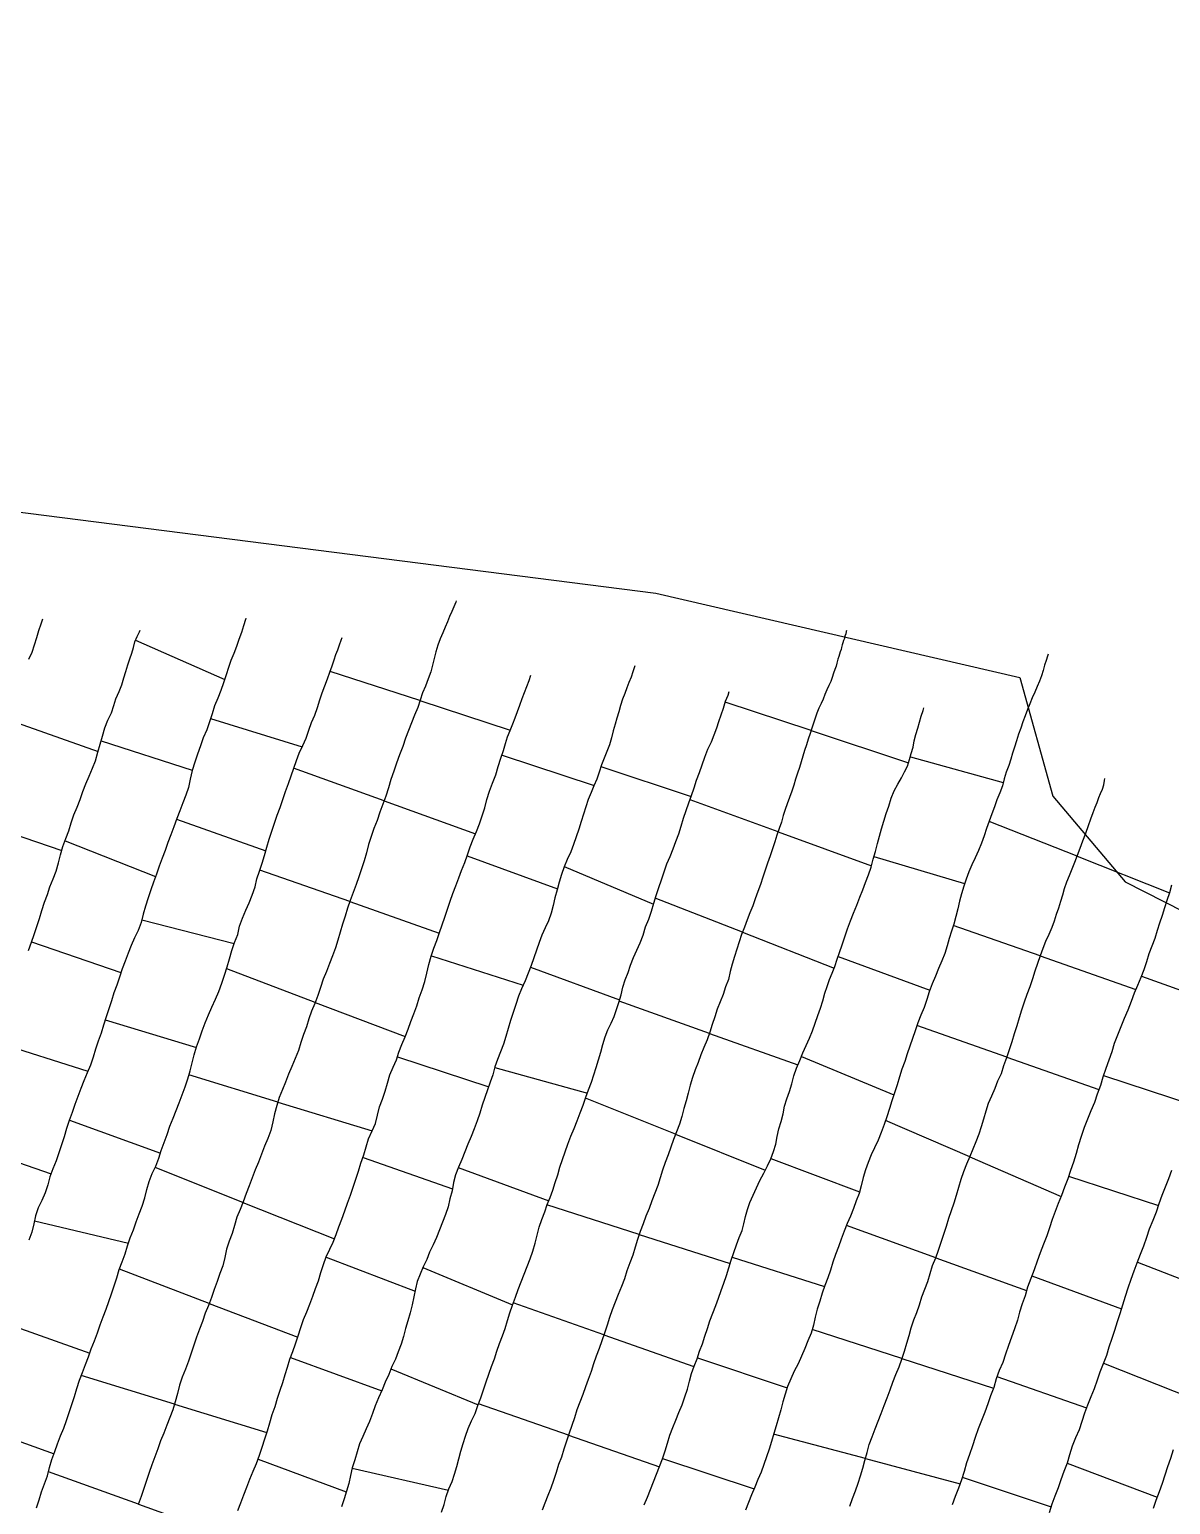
# Model space of a CAD drawing. Extents: x 703186 to 703989, y 1560402 to 1561368.
# Drawn here: x 703872.6 to 703926.1, y 1560831.7 to 1560900.9 of the extents above; entities that cross this region are included whole.
import ezdxf

# ---------------------------------------------------------------- set-up
doc = ezdxf.new("R2010")
doc.units = 0
for name, color, linetype in [('10124_2002_REAL', 30, 'Continuous'), ('AGROCAD PLL', 7, 'Continuous'), ('PANTE_2002', 7, 'Continuous')]:
    doc.layers.add(name, color=color, linetype=linetype)

msp = doc.modelspace()

# ---------------------------------------------------------------- linework, layer by layer
at = {"layer": '10124_2002_REAL'}
for points in [[(703892.6031, 1560874.1306), (703892.5773, 1560874.0636), (703892.4925, 1560873.8417), (703892.3923, 1560873.6203), (703892.2955, 1560873.389), (703892.1875, 1560873.1389), (703892.0835, 1560872.882), (703891.9692, 1560872.6163), (703891.8482, 1560872.3399), (703891.7384, 1560872.047), (703891.648, 1560871.732), (703891.568, 1560871.4194), (703891.4923, 1560871.1104), (703891.4062, 1560870.7865), (703891.2927, 1560870.459), (703891.1567, 1560870.1273), (703891.0238, 1560869.8122), (703890.9109, 1560869.4691), (703890.7972, 1560869.1203), (703890.6495, 1560868.7618), (703890.5077, 1560868.4032), (703890.3587, 1560868.0446), (703890.2275, 1560867.6723), (703890.0942, 1560867.2838), (703889.9451, 1560866.9006), (703889.8031, 1560866.5118), (703889.674, 1560866.1253), (703889.5401, 1560865.7358), (703889.4197, 1560865.342), (703889.2991, 1560864.9539), (703889.1629, 1560864.5759), (703889.0231, 1560864.2006), (703888.8939, 1560863.8131), (703888.7395, 1560863.4398), (703888.6114, 1560863.0709), (703888.4929, 1560862.6899), (703888.3991, 1560862.3039), (703888.2858, 1560861.9199), (703888.1549, 1560861.5405), (703888.0319, 1560861.1748), (703887.9028, 1560860.8034), (703887.7586, 1560860.4341), (703887.6233, 1560860.0659), (703887.4937, 1560859.6963), (703887.3871, 1560859.3251), (703887.2698, 1560858.9543), (703887.1614, 1560858.5806), (703887.0517, 1560858.2018), (703886.9366, 1560857.8345), (703886.8013, 1560857.4691), (703886.6528, 1560857.1003), (703886.5099, 1560856.7347), (703886.3648, 1560856.3619), (703886.2362, 1560855.973), (703886.1078, 1560855.603), (703885.965, 1560855.2267), (703885.8166, 1560854.8665), (703885.6849, 1560854.5119), (703885.5691, 1560854.1363), (703885.4294, 1560853.7683), (703885.3138, 1560853.3981), (703885.1929, 1560853.02), (703885.0419, 1560852.6384), (703884.8922, 1560852.27), (703884.7231, 1560851.9096), (703884.5898, 1560851.5361), (703884.4438, 1560851.1838), (703884.2976, 1560850.8216), (703884.1814, 1560850.4422), (703884.075, 1560850.055), (703883.9886, 1560849.6673), (703883.9017, 1560849.2688), (703883.7623, 1560848.8955), (703883.6073, 1560848.5317), (703883.4688, 1560848.1602), (703883.3284, 1560847.7846), (703883.1679, 1560847.415), (703883.0192, 1560847.0405), (703882.8823, 1560846.6633), (703882.7475, 1560846.301), (703882.6069, 1560845.9246), (703882.4583, 1560845.5518), (703882.3066, 1560845.1943), (703882.1937, 1560844.8145), (703882.0783, 1560844.4372), (703881.9474, 1560844.0643), (703881.8275, 1560843.6886), (703881.737, 1560843.3004), (703881.6408, 1560842.9215), (703881.5004, 1560842.5558), (703881.3768, 1560842.1827), (703881.2465, 1560841.8071), (703881.1109, 1560841.4317), (703880.9679, 1560841.0555), (703880.8176, 1560840.6897), (703880.6965, 1560840.3081), (703880.5559, 1560839.936), (703880.4162, 1560839.5717), (703880.2878, 1560839.1886), (703880.1621, 1560838.8158), (703880.0305, 1560838.4443), (703879.896, 1560838.0665), (703879.7414, 1560837.6941), (703879.6194, 1560837.3133), (703879.5134, 1560836.9257), (703879.4118, 1560836.5358), (703879.2944, 1560836.1529), (703879.1551, 1560835.7952), (703879.0237, 1560835.4304), (703878.8792, 1560835.0628), (703878.723, 1560834.6996), (703878.5904, 1560834.3309), (703878.4563, 1560833.9514), (703878.3185, 1560833.5783), (703878.1864, 1560833.2114), (703878.0662, 1560832.8341), (703877.9454, 1560832.4558), (703877.8166, 1560832.0852), (703877.6807, 1560831.7087)], [(703873.1896, 1560873.2687), (703873.1023, 1560873.0297), (703872.9969, 1560872.711), (703872.8941, 1560872.3835), (703872.7975, 1560872.0459), (703872.6799, 1560871.7024), (703872.533, 1560871.3665)], [(703882.7325, 1560873.311), (703882.7153, 1560873.2557), (703882.6128, 1560872.9493), (703882.5171, 1560872.6354), (703882.4012, 1560872.3122), (703882.2817, 1560871.9791), (703882.1685, 1560871.6475), (703882.0264, 1560871.3254), (703881.9073, 1560870.9936), (703881.7998, 1560870.6442), (703881.6858, 1560870.2731), (703881.5599, 1560869.9113), (703881.4151, 1560869.5532), (703881.264, 1560869.1924), (703881.1425, 1560868.8192), (703881.0259, 1560868.4432), (703880.8904, 1560868.0663), (703880.7302, 1560867.6901), (703880.6024, 1560867.312), (703880.464, 1560866.934), (703880.3282, 1560866.5535), (703880.2018, 1560866.1687), (703880.1219, 1560865.7603), (703880.0376, 1560865.367), (703879.9169, 1560864.9975), (703879.7699, 1560864.6401), (703879.6237, 1560864.2729), (703879.4824, 1560863.9018), (703879.3477, 1560863.5208), (703879.2028, 1560863.1461), (703879.0605, 1560862.7808), (703878.9386, 1560862.4076), (703878.7984, 1560862.0421), (703878.663, 1560861.6724), (703878.5263, 1560861.3012), (703878.3861, 1560860.9281), (703878.2648, 1560860.5546), (703878.1411, 1560860.1814), (703878.0121, 1560859.8004), (703877.9088, 1560859.4151), (703877.8105, 1560859.028), (703877.6807, 1560858.6559), (703877.5076, 1560858.306), (703877.3493, 1560857.9446), (703877.2027, 1560857.5818), (703877.0662, 1560857.2134), (703876.9201, 1560856.8454), (703876.7964, 1560856.4667), (703876.669, 1560856.0936), (703876.5383, 1560855.7222), (703876.4158, 1560855.3478), (703876.29, 1560854.9722), (703876.1667, 1560854.5926), (703876.0519, 1560854.215), (703875.9323, 1560853.8318), (703875.7982, 1560853.4517), (703875.677, 1560853.0758), (703875.5588, 1560852.7011), (703875.4305, 1560852.325), (703875.2749, 1560851.9655), (703875.1263, 1560851.6029), (703874.9842, 1560851.2333), (703874.8419, 1560850.8616), (703874.6982, 1560850.4836), (703874.5709, 1560850.1034), (703874.4361, 1560849.7298), (703874.3135, 1560849.3522), (703874.1938, 1560848.9746), (703874.0705, 1560848.5933), (703873.9547, 1560848.2122), (703873.8205, 1560847.8423), (703873.6716, 1560847.4728), (703873.5326, 1560847.096), (703873.4273, 1560846.7172), (703873.3036, 1560846.3466), (703873.1517, 1560845.9853), (703872.9852, 1560845.6296), (703872.8617, 1560845.2614), (703872.7696, 1560844.8784), (703872.6804, 1560844.4874), (703872.5412, 1560844.1132)], [(703872.5209, 1560857.7192), (703872.6631, 1560858.0974), (703872.7916, 1560858.471), (703872.9184, 1560858.8432), (703873.0388, 1560859.2189), (703873.1499, 1560859.5887), (703873.2763, 1560859.9761), (703873.4102, 1560860.343), (703873.5336, 1560860.7085), (703873.6754, 1560861.0745), (703873.8189, 1560861.4404), (703873.9324, 1560861.8202), (703874.0256, 1560862.2085), (703874.1372, 1560862.5907), (703874.2842, 1560862.9638), (703874.4191, 1560863.3262), (703874.5266, 1560863.7018), (703874.658, 1560864.0754), (703874.8082, 1560864.439), (703874.944, 1560864.7949), (703875.0792, 1560865.1707), (703875.2211, 1560865.5359), (703875.3673, 1560865.8974), (703875.5345, 1560866.2677), (703875.6756, 1560866.623), (703875.7821, 1560867.0188), (703875.8826, 1560867.3975), (703876.0045, 1560867.7752), (703876.1137, 1560868.1625), (703876.2463, 1560868.5249), (703876.4225, 1560868.8649), (703876.524, 1560869.2049), (703876.6319, 1560869.5324), (703876.789, 1560869.8643), (703876.8997, 1560870.1875), (703877.0065, 1560870.5055), (703877.1011, 1560870.8157), (703877.1817, 1560871.1156), (703877.276, 1560871.3965), (703877.3765, 1560871.6639), (703877.4603, 1560871.9291), (703877.5166, 1560872.1949), (703877.6266, 1560872.4439), (703877.7323, 1560872.6716), (703877.7685, 1560872.7404)], [(703872.9068, 1560831.5634), (703873.0218, 1560831.9378), (703873.1404, 1560832.3134), (703873.2838, 1560832.688), (703873.4116, 1560833.0554), (703873.516, 1560833.4414), (703873.628, 1560833.8209), (703873.764, 1560834.1933), (703873.8935, 1560834.5621), (703874.0259, 1560834.9331), (703874.1793, 1560835.2947), (703874.3153, 1560835.6599), (703874.4354, 1560836.0253), (703874.5627, 1560836.4068), (703874.6769, 1560836.7824), (703874.798, 1560837.163), (703874.9237, 1560837.5423), (703875.0565, 1560837.914), (703875.201, 1560838.2777), (703875.3392, 1560838.6462), (703875.4735, 1560839.018), (703875.6175, 1560839.3906), (703875.7612, 1560839.7704), (703875.8875, 1560840.1498), (703876.0298, 1560840.5157), (703876.1695, 1560840.8777), (703876.3009, 1560841.24), (703876.4257, 1560841.6056), (703876.5507, 1560841.9771), (703876.6701, 1560842.3576), (703876.7866, 1560842.7361), (703876.9202, 1560843.1049), (703877.0574, 1560843.4744), (703877.1725, 1560843.8559), (703877.3, 1560844.2299), (703877.4485, 1560844.6013), (703877.5826, 1560844.9716), (703877.7149, 1560845.3473), (703877.8631, 1560845.7185), (703877.9854, 1560846.104), (703878.0787, 1560846.493), (703878.1854, 1560846.8772), (703878.3249, 1560847.2433), (703878.502, 1560847.5985), (703878.6433, 1560847.9592), (703878.7601, 1560848.3286), (703878.8984, 1560848.7082), (703879.0367, 1560849.0822), (703879.1569, 1560849.4624), (703879.3087, 1560849.8383), (703879.4613, 1560850.2024), (703879.6018, 1560850.569), (703879.7412, 1560850.9417), (703879.8729, 1560851.3141), (703879.998, 1560851.687), (703880.1081, 1560852.0592), (703880.2073, 1560852.4376), (703880.3057, 1560852.8211), (703880.417, 1560853.1998), (703880.5597, 1560853.5685), (703880.6807, 1560853.9488), (703880.8144, 1560854.3248), (703880.9678, 1560854.6871), (703881.1297, 1560855.0502), (703881.2957, 1560855.4236), (703881.4573, 1560855.7966), (703881.5984, 1560856.1772), (703881.7286, 1560856.5606), (703881.8562, 1560856.9395), (703881.9622, 1560857.3182), (703882.0721, 1560857.706), (703882.2012, 1560858.0889), (703882.3454, 1560858.4592), (703882.435, 1560858.8615), (703882.5692, 1560859.2302), (703882.7211, 1560859.6), (703882.8859, 1560859.9581), (703883.0233, 1560860.3181), (703883.1586, 1560860.6976), (703883.2482, 1560861.0719), (703883.3747, 1560861.443), (703883.4987, 1560861.8101), (703883.5979, 1560862.1779), (703883.7138, 1560862.5581), (703883.8246, 1560862.9382), (703883.9441, 1560863.316), (703884.0756, 1560863.6942), (703884.1944, 1560864.0649), (703884.3374, 1560864.4291), (703884.4674, 1560864.8055), (703884.5913, 1560865.1825), (703884.7277, 1560865.5476), (703884.8489, 1560865.9153), (703884.9741, 1560866.2701), (703885.0996, 1560866.6294), (703885.2369, 1560866.9798), (703885.4011, 1560867.3317), (703885.5568, 1560867.6818), (703885.6892, 1560868.0476), (703885.8121, 1560868.4079), (703885.9706, 1560868.7631), (703886.0988, 1560869.1156), (703886.1961, 1560869.4719), (703886.3081, 1560869.8032), (703886.438, 1560870.1395), (703886.5582, 1560870.4682), (703886.6654, 1560870.7819), (703886.7783, 1560871.0777), (703886.8695, 1560871.3526), (703886.9445, 1560871.6005), (703887.0487, 1560871.8315), (703887.119, 1560872.0635), (703887.2054, 1560872.2724), (703887.2522, 1560872.4071)], [(703910.9309, 1560872.7362), (703910.9134, 1560872.685), (703910.8845, 1560872.5762), (703910.8522, 1560872.4694), (703910.8253, 1560872.3588), (703910.79, 1560872.2612), (703910.7546, 1560872.1585), (703910.7238, 1560872.0521), (703910.6962, 1560871.9412), (703910.6709, 1560871.8345), (703910.631, 1560871.7299), (703910.5983, 1560871.623), (703910.561, 1560871.5179), (703910.5215, 1560871.3838), (703910.474, 1560871.2016), (703910.4314, 1560871.0574), (703910.3751, 1560870.904), (703910.3169, 1560870.7311), (703910.2489, 1560870.5287), (703910.1871, 1560870.3391), (703910.092, 1560870.154), (703909.9966, 1560869.9469), (703909.9073, 1560869.7309), (703909.8236, 1560869.5081), (703909.7282, 1560869.301), (703909.6307, 1560869.0792), (703909.5366, 1560868.8472), (703909.4592, 1560868.6125), (703909.3713, 1560868.3826), (703909.2948, 1560868.147), (703909.2123, 1560867.8977), (703909.1273, 1560867.6304), (703909.0421, 1560867.3664), (703908.9579, 1560867.102), (703908.8707, 1560866.8404), (703908.7926, 1560866.5756), (703908.7108, 1560866.3042), (703908.6218, 1560866.0308), (703908.535, 1560865.7558), (703908.4452, 1560865.4749), (703908.3512, 1560865.1889), (703908.2451, 1560864.8965), (703908.1364, 1560864.6019), (703908.038, 1560864.3291), (703907.9551, 1560864.047), (703907.874, 1560863.7433), (703907.7701, 1560863.4338), (703907.6584, 1560863.128), (703907.5528, 1560862.8132), (703907.4472, 1560862.4861), (703907.3354, 1560862.1527), (703907.2176, 1560861.8194), (703907.1112, 1560861.4825), (703907.0012, 1560861.1485), (703906.8852, 1560860.8152), (703906.761, 1560860.476), (703906.6414, 1560860.1458), (703906.5239, 1560859.814), (703906.3927, 1560859.4748), (703906.2582, 1560859.1462), (703906.1331, 1560858.8041), (703905.9995, 1560858.463), (703905.8908, 1560858.122), (703905.7721, 1560857.7806), (703905.6588, 1560857.4301), (703905.5509, 1560857.0771), (703905.4669, 1560856.7233), (703905.388, 1560856.3575), (703905.2498, 1560856.0048), (703905.1329, 1560855.6492), (703904.9954, 1560855.3051), (703904.859, 1560854.9561), (703904.75, 1560854.5971), (703904.6232, 1560854.2374), (703904.5058, 1560853.8745), (703904.3773, 1560853.5143), (703904.2294, 1560853.1632), (703904.0904, 1560852.8185), (703903.9588, 1560852.4625), (703903.8248, 1560852.1081), (703903.6952, 1560851.7477), (703903.5863, 1560851.3867), (703903.4884, 1560851.0238), (703903.4, 1560850.658), (703903.2955, 1560850.2939), (703903.195, 1560849.929), (703903.0812, 1560849.5587), (703902.9483, 1560849.2017), (703902.8049, 1560848.8442), (703902.6706, 1560848.4821), (703902.5496, 1560848.1253), (703902.4172, 1560847.7674), (703902.2827, 1560847.409), (703902.1774, 1560847.0434), (703902.0662, 1560846.6823), (703901.9216, 1560846.3235), (703901.7801, 1560845.9676), (703901.6542, 1560845.6101), (703901.5083, 1560845.2481), (703901.3725, 1560844.8839), (703901.2336, 1560844.5243), (703901.1164, 1560844.1575), (703900.997, 1560843.7864), (703900.8896, 1560843.4101), (703900.7473, 1560843.0483), (703900.6109, 1560842.6759), (703900.4956, 1560842.3022), (703900.3591, 1560841.9385), (703900.2019, 1560841.5721), (703900.0632, 1560841.2097), (703899.9235, 1560840.8472), (703899.797, 1560840.4833), (703899.6858, 1560840.1222), (703899.5673, 1560839.7593), (703899.4399, 1560839.3978), (703899.3087, 1560839.0351), (703899.1739, 1560838.6741), (703899.0458, 1560838.3147), (703898.9345, 1560837.9518), (703898.8042, 1560837.5837), (703898.6669, 1560837.2319), (703898.5526, 1560836.87), (703898.4036, 1560836.5149), (703898.2728, 1560836.1555), (703898.1535, 1560835.7864), (703898.0335, 1560835.4236), (703897.9074, 1560835.0553), (703897.7786, 1560834.6855), (703897.6605, 1560834.3126), (703897.5451, 1560833.9385), (703897.4021, 1560833.5864), (703897.288, 1560833.215), (703897.1674, 1560832.8432), (703897.052, 1560832.4851), (703896.8993, 1560832.1282), (703896.7618, 1560831.7768), (703896.6397, 1560831.4394)], [(703920.3895, 1560871.623), (703920.3585, 1560871.5335), (703920.2889, 1560871.3219), (703920.2181, 1560871.0989), (703920.1554, 1560870.859), (703920.0843, 1560870.6078), (703919.9798, 1560870.3577), (703919.8779, 1560870.1028), (703919.7591, 1560869.8394), (703919.6456, 1560869.565), (703919.5334, 1560869.2954), (703919.4235, 1560869.0175), (703919.3068, 1560868.7295), (703919.2061, 1560868.4423), (703919.1055, 1560868.1552), (703919.0017, 1560867.8638), (703918.905, 1560867.5615), (703918.8148, 1560867.2638), (703918.7212, 1560866.9674), (703918.6337, 1560866.6879), (703918.5388, 1560866.3942), (703918.4215, 1560866.0838), (703918.3278, 1560865.7654), (703918.2393, 1560865.4363), (703918.1152, 1560865.1089), (703917.9859, 1560864.7839), (703917.872, 1560864.4596), (703917.7524, 1560864.1264), (703917.6262, 1560863.786), (703917.4962, 1560863.4471), (703917.3869, 1560863.0941), (703917.258, 1560862.7581), (703917.1167, 1560862.408), (703916.9601, 1560862.0631), (703916.8061, 1560861.7391), (703916.661, 1560861.4043), (703916.536, 1560861.0688), (703916.4236, 1560860.7277), (703916.3168, 1560860.3803), (703916.2303, 1560860.0263), (703916.1424, 1560859.6617), (703916.0481, 1560859.3052), (703915.9549, 1560858.9526), (703915.8518, 1560858.6138), (703915.7469, 1560858.2782), (703915.6454, 1560857.9331), (703915.5371, 1560857.5784), (703915.4028, 1560857.2225), (703915.2495, 1560856.8646), (703915.1051, 1560856.5077), (703914.9475, 1560856.1463), (703914.8092, 1560855.78), (703914.6902, 1560855.4067), (703914.5632, 1560855.032), (703914.4104, 1560854.6739), (703914.2766, 1560854.3135), (703914.1442, 1560853.9406), (703914.0176, 1560853.5845), (703913.8963, 1560853.2259), (703913.7788, 1560852.8625), (703913.6694, 1560852.5088), (703913.5232, 1560852.1458), (703913.4119, 1560851.7794), (703913.3042, 1560851.4099), (703913.1818, 1560851.0306), (703913.0552, 1560850.6554), (703912.9448, 1560850.2933), (703912.8226, 1560849.9134), (703912.6956, 1560849.5407), (703912.5508, 1560849.1698), (703912.4127, 1560848.81), (703912.2457, 1560848.4522), (703912.0747, 1560848.1191), (703911.9415, 1560847.7693), (703911.8113, 1560847.4138), (703911.7133, 1560847.0519), (703911.6189, 1560846.6707), (703911.5119, 1560846.3146), (703911.3828, 1560845.9611), (703911.2571, 1560845.6037), (703911.1162, 1560845.246), (703910.9585, 1560844.8967), (703910.8199, 1560844.5356), (703910.6767, 1560844.1714), (703910.5482, 1560843.8059), (703910.407, 1560843.4431), (703910.2791, 1560843.0826), (703910.1649, 1560842.7164), (703910.0414, 1560842.3533), (703909.9118, 1560841.9942), (703909.7859, 1560841.6285), (703909.6695, 1560841.2596), (703909.54, 1560840.8825), (703909.4468, 1560840.5021), (703909.3689, 1560840.1214), (703909.2642, 1560839.7487), (703909.1122, 1560839.3903), (703908.9645, 1560839.0347), (703908.8156, 1560838.6745), (703908.6497, 1560838.3179), (703908.4604, 1560837.9752), (703908.3104, 1560837.6162), (703908.1618, 1560837.2573), (703908.0487, 1560836.8967), (703907.9356, 1560836.5307), (703907.8343, 1560836.1581), (703907.7354, 1560835.7839), (703907.6253, 1560835.4107), (703907.5123, 1560835.0383), (703907.3967, 1560834.6759), (703907.2858, 1560834.3105), (703907.1638, 1560833.9452), (703907.0506, 1560833.5823), (703906.9126, 1560833.2275), (703906.7655, 1560832.8798), (703906.621, 1560832.5189), (703906.4606, 1560832.1615), (703906.3232, 1560831.8054), (703906.1782, 1560831.4421)], [(703900.9891, 1560871.079), (703900.9699, 1560871.0238), (703900.8932, 1560870.7907), (703900.8127, 1560870.5424), (703900.7116, 1560870.2927), (703900.6121, 1560870.0461), (703900.5172, 1560869.7806), (703900.4116, 1560869.5071), (703900.3193, 1560869.2111), (703900.2409, 1560868.909), (703900.1477, 1560868.6238), (703900.0571, 1560868.3347), (703899.969, 1560868.0234), (703899.8867, 1560867.6892), (703899.8008, 1560867.3631), (703899.6725, 1560867.0578), (703899.5435, 1560866.748), (703899.4233, 1560866.4268), (703899.3109, 1560866.0878), (703899.2101, 1560865.7519), (703899.0684, 1560865.4374), (703898.93, 1560865.1249), (703898.8028, 1560864.8), (703898.684, 1560864.455), (703898.5847, 1560864.1053), (703898.4686, 1560863.7661), (703898.3563, 1560863.4107), (703898.2346, 1560863.0525), (703898.1114, 1560862.6951), (703897.9857, 1560862.3366), (703897.8142, 1560861.9902), (703897.6643, 1560861.6369), (703897.5467, 1560861.2819), (703897.4417, 1560860.9172), (703897.3344, 1560860.5549), (703897.2362, 1560860.1923), (703897.1577, 1560859.8294), (703897.0565, 1560859.4713), (703896.9341, 1560859.1122), (703896.7838, 1560858.7769), (703896.6252, 1560858.4353), (703896.4959, 1560858.0933), (703896.3755, 1560857.7297), (703896.2414, 1560857.3713), (703896.1172, 1560857.0078), (703895.9858, 1560856.6485), (703895.8362, 1560856.2821), (703895.674, 1560855.9214), (703895.5208, 1560855.5627), (703895.409, 1560855.1865), (703895.2755, 1560854.8074), (703895.149, 1560854.4354), (703895.0379, 1560854.0533), (703894.931, 1560853.6836), (703894.8223, 1560853.3234), (703894.6771, 1560852.9599), (703894.5443, 1560852.6032), (703894.4175, 1560852.248), (703894.3153, 1560851.8803), (703894.2004, 1560851.5282), (703894.0781, 1560851.1761), (703893.9524, 1560850.8103), (703893.827, 1560850.4558), (703893.7153, 1560850.0846), (703893.5789, 1560849.714), (703893.4405, 1560849.3437), (703893.2976, 1560848.9798), (703893.1551, 1560848.6246), (703893.0086, 1560848.266), (703892.8709, 1560847.9047), (703892.7082, 1560847.5435), (703892.5751, 1560847.1817), (703892.4759, 1560846.8196), (703892.4119, 1560846.4352), (703892.3105, 1560846.0611), (703892.2303, 1560845.6845), (703892.0979, 1560845.3174), (703891.9596, 1560844.9628), (703891.8158, 1560844.607), (703891.678, 1560844.2442), (703891.5242, 1560843.8984), (703891.353, 1560843.5577), (703891.2179, 1560843.2119), (703891.0526, 1560842.8714), (703890.9099, 1560842.5285), (703890.776, 1560842.1824), (703890.6923, 1560841.8297), (703890.614, 1560841.4559), (703890.5292, 1560841.0812), (703890.4343, 1560840.7097), (703890.3325, 1560840.336), (703890.229, 1560839.9671), (703890.1316, 1560839.6007), (703890.0114, 1560839.2353), (703889.8828, 1560838.8779), (703889.7451, 1560838.5263), (703889.5856, 1560838.1818), (703889.4351, 1560837.8165), (703889.2624, 1560837.4535), (703889.1244, 1560837.091), (703888.9593, 1560836.715), (703888.7966, 1560836.3494), (703888.6748, 1560835.9851), (703888.5301, 1560835.6133), (703888.3756, 1560835.2621), (703888.2174, 1560834.9083), (703888.0663, 1560834.554), (703887.9465, 1560834.1833), (703887.8375, 1560833.8116), (703887.7251, 1560833.4394), (703887.6399, 1560833.0689), (703887.5556, 1560832.7023), (703887.4513, 1560832.3318), (703887.3381, 1560831.9742), (703887.221, 1560831.6078)], [(703882.3572, 1560831.4274), (703882.4974, 1560831.7872), (703882.6323, 1560832.1619), (703882.7799, 1560832.5304), (703882.9213, 1560832.8985), (703883.0678, 1560833.272), (703883.2303, 1560833.6427), (703883.3729, 1560834.0254), (703883.4953, 1560834.4106), (703883.6151, 1560834.795), (703883.744, 1560835.1728), (703883.856, 1560835.55), (703883.9696, 1560835.9286), (703884.0976, 1560836.3095), (703884.2129, 1560836.6983), (703884.3345, 1560837.074), (703884.4623, 1560837.4388), (703884.5726, 1560837.8074), (703884.676, 1560838.1653), (703884.7934, 1560838.5311), (703884.9261, 1560838.8965), (703885.054, 1560839.2606), (703885.1815, 1560839.6322), (703885.3047, 1560840.0146), (703885.4412, 1560840.3961), (703885.5976, 1560840.7535), (703885.7372, 1560841.1213), (703885.8736, 1560841.488), (703886.0034, 1560841.851), (703886.1431, 1560842.2172), (703886.2537, 1560842.5989), (703886.3674, 1560842.9734), (703886.5045, 1560843.3333), (703886.6641, 1560843.6883), (703886.8282, 1560844.0319), (703886.9617, 1560844.3879), (703887.0913, 1560844.7469), (703887.2352, 1560845.11), (703887.3682, 1560845.4876), (703887.4974, 1560845.8611), (703887.6394, 1560846.2351), (703887.7703, 1560846.6101), (703887.8933, 1560846.9837), (703888.0094, 1560847.359), (703888.1331, 1560847.7341), (703888.2705, 1560848.1243), (703888.3755, 1560848.5042), (703888.4908, 1560848.8753), (703888.6607, 1560849.2425), (703888.812, 1560849.595), (703888.9122, 1560849.9789), (703889.0057, 1560850.3707), (703889.1366, 1560850.7382), (703889.2728, 1560851.1165), (703889.3791, 1560851.4879), (703889.4926, 1560851.8715), (703889.6485, 1560852.233), (703889.7985, 1560852.5804), (703889.9161, 1560852.9391), (703890.0516, 1560853.3033), (703890.2011, 1560853.6579), (703890.3455, 1560854.0219), (703890.4805, 1560854.3814), (703890.6123, 1560854.7467), (703890.7507, 1560855.1114), (703890.8699, 1560855.4908), (703891.003, 1560855.8742), (703891.1285, 1560856.2591), (703891.2194, 1560856.657), (703891.3131, 1560857.0588), (703891.4322, 1560857.4439), (703891.5518, 1560857.8186), (703891.6873, 1560858.1906), (703891.8111, 1560858.5507), (703891.9379, 1560858.9203), (703892.0705, 1560859.2843), (703892.1947, 1560859.6489), (703892.3215, 1560860.0236), (703892.4484, 1560860.3845), (703892.5862, 1560860.7494), (703892.7244, 1560861.1168), (703892.8579, 1560861.4728), (703893.0069, 1560861.8461), (703893.1392, 1560862.2066), (703893.2607, 1560862.5754), (703893.404, 1560862.9394), (703893.5553, 1560863.2946), (703893.6894, 1560863.6583), (703893.8241, 1560864.0279), (703893.9455, 1560864.4067), (703894.0436, 1560864.8008), (703894.1693, 1560865.1887), (703894.3126, 1560865.5696), (703894.459, 1560865.9552), (703894.5758, 1560866.3495), (703894.7051, 1560866.7347), (703894.8247, 1560867.0979), (703894.9141, 1560867.4237), (703895.0064, 1560867.7406), (703895.1309, 1560868.0417), (703895.2608, 1560868.3475), (703895.3738, 1560868.6405), (703895.4816, 1560868.9348), (703895.5913, 1560869.2254), (703895.697, 1560869.5351), (703895.8131, 1560869.8255), (703895.9224, 1560870.1091), (703896.0266, 1560870.38), (703896.1029, 1560870.6309)], [(703891.9154, 1560831.3547), (703892.0426, 1560831.7199), (703892.1328, 1560832.0894), (703892.2633, 1560832.44), (703892.4057, 1560832.7919), (703892.5248, 1560833.1337), (703892.6284, 1560833.4978), (703892.7275, 1560833.8525), (703892.8185, 1560834.2142), (703892.933, 1560834.5687), (703893.0393, 1560834.9227), (703893.1588, 1560835.2856), (703893.3199, 1560835.635), (703893.4854, 1560835.986), (703893.6253, 1560836.3523), (703893.7555, 1560836.7243), (703893.8912, 1560837.0943), (703894.0055, 1560837.4662), (703894.1272, 1560837.833), (703894.2626, 1560838.1939), (703894.3933, 1560838.5559), (703894.511, 1560838.9108), (703894.6381, 1560839.2659), (703894.7727, 1560839.6227), (703894.8966, 1560839.979), (703895.0039, 1560840.3474), (703895.1136, 1560840.7105), (703895.2433, 1560841.0716), (703895.3793, 1560841.44), (703895.5119, 1560841.7991), (703895.6549, 1560842.1612), (703895.7975, 1560842.5231), (703895.9335, 1560842.8772), (703896.071, 1560843.2409), (703896.1921, 1560843.6056), (703896.3036, 1560843.9793), (703896.407, 1560844.35), (703896.4998, 1560844.7244), (703896.6193, 1560845.0934), (703896.7552, 1560845.4431), (703896.8656, 1560845.7861), (703897.0125, 1560846.1283), (703897.1435, 1560846.4693), (703897.2489, 1560846.8216), (703897.3663, 1560847.1847), (703897.4659, 1560847.5427), (703897.5865, 1560847.9107), (703897.7207, 1560848.2651), (703897.8502, 1560848.6261), (703897.9833, 1560848.9981), (703898.1416, 1560849.353), (703898.2766, 1560849.7206), (703898.4221, 1560850.0929), (703898.5615, 1560850.4556), (703898.6941, 1560850.8245), (703898.817, 1560851.1777), (703898.9529, 1560851.5312), (703899.07, 1560851.8773), (703899.1737, 1560852.2231), (703899.2855, 1560852.588), (703899.3911, 1560852.9379), (703899.4777, 1560853.3035), (703899.5904, 1560853.6628), (703899.7255, 1560853.9939), (703899.8751, 1560854.3092), (703900.0116, 1560854.6221), (703900.1198, 1560854.9458), (703900.2307, 1560855.2806), (703900.3425, 1560855.6273), (703900.43, 1560855.9854), (703900.5375, 1560856.3413), (703900.6712, 1560856.6865), (703900.7861, 1560857.0228), (703900.922, 1560857.3809), (703901.0739, 1560857.7306), (703901.2309, 1560858.0715), (703901.374, 1560858.4383), (703901.4917, 1560858.8236), (703901.6416, 1560859.1867), (703901.77, 1560859.5544), (703901.8738, 1560859.9309), (703901.9881, 1560860.3008), (703902.1137, 1560860.6759), (703902.2402, 1560861.037), (703902.3613, 1560861.412), (703902.4911, 1560861.7808), (703902.6515, 1560862.1271), (703902.7892, 1560862.4823), (703902.9174, 1560862.8313), (703903.0468, 1560863.192), (703903.1594, 1560863.5495), (703903.27, 1560863.9168), (703903.3897, 1560864.2827), (703903.5209, 1560864.6362), (703903.6535, 1560864.9912), (703903.7712, 1560865.3535), (703903.8898, 1560865.7135), (703904.0211, 1560866.0751), (703904.1432, 1560866.4344), (703904.2789, 1560866.7924), (703904.4096, 1560867.1569), (703904.5859, 1560867.5027), (703904.7117, 1560867.8327), (703904.8317, 1560868.1576), (703904.9289, 1560868.4669), (703905.0357, 1560868.7791), (703905.1566, 1560869.0873), (703905.2477, 1560869.4112), (703905.3632, 1560869.6996), (703905.4216, 1560869.8669)], [(703901.4269, 1560831.7032), (703901.5763, 1560832.064), (703901.7157, 1560832.4146), (703901.8676, 1560832.7751), (703902.0057, 1560833.1408), (703902.1485, 1560833.4949), (703902.285, 1560833.8588), (703902.408, 1560834.23), (703902.519, 1560834.5985), (703902.6371, 1560834.969), (703902.7713, 1560835.3251), (703902.9162, 1560835.6781), (703903.0523, 1560836.038), (703903.2071, 1560836.3933), (703903.338, 1560836.7611), (703903.4565, 1560837.1318), (703903.5536, 1560837.5018), (703903.6545, 1560837.862), (703903.7709, 1560838.205), (703903.9119, 1560838.5474), (703904.03, 1560838.9032), (703904.1584, 1560839.2525), (703904.2752, 1560839.617), (703904.3993, 1560839.9803), (703904.5125, 1560840.3386), (703904.6428, 1560840.6958), (703904.7904, 1560841.0501), (703904.9117, 1560841.4026), (703905.042, 1560841.7533), (703905.1613, 1560842.1038), (703905.2829, 1560842.4584), (703905.4035, 1560842.8177), (703905.5169, 1560843.1851), (703905.6307, 1560843.5449), (703905.7625, 1560843.8963), (703905.8923, 1560844.2406), (703906.0206, 1560844.5646), (703906.1109, 1560844.8845), (703906.1874, 1560845.2281), (703906.2802, 1560845.5573), (703906.391, 1560845.8919), (703906.5483, 1560846.2259), (703906.6911, 1560846.5681), (703906.8614, 1560846.9246), (703907.0383, 1560847.2649), (703907.2109, 1560847.6002), (703907.3699, 1560847.9371), (703907.5001, 1560848.2811), (703907.6043, 1560848.6228), (703907.6679, 1560848.9884), (703907.7543, 1560849.3375), (703907.8573, 1560849.6883), (703907.9451, 1560850.0435), (703908.0201, 1560850.4001), (703908.1247, 1560850.7534), (703908.243, 1560851.103), (703908.3571, 1560851.4604), (703908.4536, 1560851.826), (703908.5787, 1560852.1931), (703908.7304, 1560852.5512), (703908.8788, 1560852.9075), (703909.0286, 1560853.2593), (703909.1836, 1560853.6057), (703909.3333, 1560853.9509), (703909.4605, 1560854.3063), (703909.5777, 1560854.6604), (703909.6979, 1560855.0095), (703909.8075, 1560855.3589), (703909.9036, 1560855.7051), (703910.0131, 1560856.0312), (703910.132, 1560856.3458), (703910.2511, 1560856.6552), (703910.3704, 1560856.965), (703910.4792, 1560857.2989), (703910.5993, 1560857.6267), (703910.725, 1560857.9859), (703910.8428, 1560858.3612), (703910.9725, 1560858.7265), (703911.1053, 1560859.1028), (703911.2585, 1560859.4697), (703911.4032, 1560859.8365), (703911.555, 1560860.2118), (703911.6835, 1560860.5608), (703911.8232, 1560860.9015), (703911.9575, 1560861.2587), (703912.0742, 1560861.6174), (703912.1725, 1560861.9963), (703912.2834, 1560862.3639), (703912.3726, 1560862.7284), (703912.4801, 1560863.0768), (703912.5683, 1560863.4181), (703912.6793, 1560863.7759), (703912.787, 1560864.138), (703912.9098, 1560864.493), (703913.0251, 1560864.8575), (703913.1629, 1560865.2013), (703913.3277, 1560865.5249), (703913.5105, 1560865.8246), (703913.6433, 1560866.0935), (703913.7898, 1560866.3682), (703913.8829, 1560866.6701), (703913.9651, 1560866.9646), (703914.0513, 1560867.2512), (703914.1037, 1560867.5595), (703914.1782, 1560867.8513), (703914.2653, 1560868.1446), (703914.3507, 1560868.4339), (703914.429, 1560868.708), (703914.5174, 1560868.9746), (703914.5594, 1560869.1077)], [(703911.0798, 1560831.6393), (703911.2036, 1560831.9934), (703911.3419, 1560832.3525), (703911.4667, 1560832.712), (703911.5864, 1560833.0649), (703911.6932, 1560833.4183), (703911.7909, 1560833.7818), (703911.8905, 1560834.1555), (703911.9913, 1560834.5361), (703912.1346, 1560834.8937), (703912.276, 1560835.2616), (703912.4168, 1560835.6264), (703912.5572, 1560835.9891), (703912.6881, 1560836.363), (703912.8285, 1560836.7216), (703912.9675, 1560837.0883), (703913.104, 1560837.4567), (703913.2413, 1560837.8186), (703913.3895, 1560838.1811), (703913.5209, 1560838.5411), (703913.6403, 1560838.9092), (703913.7512, 1560839.278), (703913.8713, 1560839.6389), (703913.9662, 1560840.0061), (703914.0921, 1560840.3721), (703914.2293, 1560840.7313), (703914.3457, 1560841.0904), (703914.4583, 1560841.4569), (703914.6033, 1560841.8221), (703914.7428, 1560842.186), (703914.8465, 1560842.5559), (703914.9641, 1560842.9251), (703915.1148, 1560843.2892), (703915.2467, 1560843.6546), (703915.3636, 1560844.0308), (703915.4953, 1560844.3985), (703915.6184, 1560844.7684), (703915.7332, 1560845.1438), (703915.8532, 1560845.5033), (703915.9744, 1560845.8628), (703916.0905, 1560846.2353), (703916.191, 1560846.6029), (703916.3038, 1560846.9811), (703916.4343, 1560847.3475), (703916.5732, 1560847.7028), (703916.7288, 1560848.0631), (703916.8729, 1560848.4057), (703917.0173, 1560848.754), (703917.1493, 1560849.1012), (703917.2593, 1560849.4486), (703917.3684, 1560849.8151), (703917.4757, 1560850.1818), (703917.584, 1560850.5449), (703917.7391, 1560850.8966), (703917.9002, 1560851.2475), (703918.0316, 1560851.5965), (703918.194, 1560851.9412), (703918.3158, 1560852.3131), (703918.4481, 1560852.6934), (703918.5776, 1560853.0635), (703918.7045, 1560853.4385), (703918.805, 1560853.8176), (703918.9273, 1560854.1985), (703919.0486, 1560854.5682), (703919.1597, 1560854.9332), (703919.2749, 1560855.3), (703919.3995, 1560855.6676), (703919.5374, 1560856.0227), (703919.6681, 1560856.393), (703919.7864, 1560856.7651), (703919.8995, 1560857.1262), (703920.0232, 1560857.4804), (703920.1543, 1560857.8268), (703920.2833, 1560858.1512), (703920.44, 1560858.4811), (703920.5744, 1560858.8026), (703920.691, 1560859.1109), (703920.7836, 1560859.4193), (703920.8878, 1560859.7229), (703920.99, 1560860.0238), (703921.0735, 1560860.3216), (703921.1584, 1560860.6223), (703921.2673, 1560860.9309), (703921.3946, 1560861.2344), (703921.5134, 1560861.5469), (703921.6451, 1560861.8658), (703921.7706, 1560862.1829), (703921.8871, 1560862.5224), (703922.0184, 1560862.8647), (703922.151, 1560863.2168), (703922.2762, 1560863.5776), (703922.3915, 1560863.8987), (703922.5005, 1560864.1854), (703922.5992, 1560864.4352), (703922.6852, 1560864.6638), (703922.7619, 1560864.889), (703922.8402, 1560865.0832), (703922.9341, 1560865.2819), (703922.9977, 1560865.4844), (703923.0297, 1560865.6928), (703923.0543, 1560865.7938)], [(703926.1874, 1560860.7868), (703926.0806, 1560860.4234), (703925.9674, 1560860.0673), (703925.8546, 1560859.7161), (703925.7437, 1560859.3604), (703925.6179, 1560859.0022), (703925.499, 1560858.6458), (703925.3971, 1560858.2812), (703925.2512, 1560857.9187), (703925.1137, 1560857.558), (703925.0015, 1560857.1824), (703924.8782, 1560856.8117), (703924.7448, 1560856.4401), (703924.5847, 1560856.0696), (703924.4304, 1560855.7055), (703924.2872, 1560855.3255), (703924.1236, 1560854.919), (703923.9574, 1560854.5234), (703923.8007, 1560854.1351), (703923.6399, 1560853.7344), (703923.4956, 1560853.3467), (703923.3737, 1560852.956), (703923.2383, 1560852.5666), (703923.0935, 1560852.1693), (703922.963, 1560851.7733), (703922.8443, 1560851.3736), (703922.6898, 1560850.972), (703922.5658, 1560850.5772), (703922.3916, 1560850.1906), (703922.2401, 1560849.798), (703922.0832, 1560849.4033), (703921.9399, 1560848.9881), (703921.813, 1560848.5869), (703921.7009, 1560848.1833), (703921.5717, 1560847.7848), (703921.4345, 1560847.3915), (703921.3063, 1560846.9988), (703921.1592, 1560846.6132), (703921.0207, 1560846.2087), (703920.8662, 1560845.8342), (703920.7205, 1560845.4588), (703920.5736, 1560845.0837), (703920.4468, 1560844.6918), (703920.322, 1560844.3142), (703920.1678, 1560843.9246), (703920.0174, 1560843.528), (703919.8762, 1560843.1311), (703919.7258, 1560842.727), (703919.5783, 1560842.3251), (703919.4228, 1560841.9145), (703919.3156, 1560841.5135), (703919.1745, 1560841.1271), (703919.051, 1560840.7422), (703918.943, 1560840.3581), (703918.8033, 1560839.9623), (703918.6693, 1560839.5627), (703918.5235, 1560839.1717), (703918.3941, 1560838.7726), (703918.2611, 1560838.3793), (703918.0873, 1560838.0049), (703917.949, 1560837.6106), (703917.8358, 1560837.2054), (703917.6817, 1560836.8189), (703917.5506, 1560836.4415), (703917.4144, 1560836.0502), (703917.262, 1560835.656), (703917.11, 1560835.2597), (703916.9659, 1560834.8582), (703916.8325, 1560834.4657), (703916.6953, 1560834.0662), (703916.5621, 1560833.6671), (703916.4461, 1560833.2589), (703916.3141, 1560832.8644), (703916.1814, 1560832.4756), (703916.0318, 1560832.0921), (703915.8888, 1560831.7043)], [(703920.4528, 1560831.3341), (703920.5716, 1560831.7398), (703920.7258, 1560832.1254), (703920.8747, 1560832.5054), (703921.0003, 1560832.8877), (703921.1445, 1560833.2731), (703921.293, 1560833.663), (703921.4101, 1560834.0647), (703921.5311, 1560834.4653), (703921.687, 1560834.8583), (703921.8545, 1560835.2319), (703921.9861, 1560835.6258), (703922.1088, 1560836.0143), (703922.2458, 1560836.3948), (703922.4116, 1560836.7754), (703922.5643, 1560837.1621), (703922.6989, 1560837.5584), (703922.8259, 1560837.945), (703922.9858, 1560838.3342), (703923.1393, 1560838.719), (703923.2546, 1560839.1107), (703923.3883, 1560839.5117), (703923.5247, 1560839.8971), (703923.6491, 1560840.294), (703923.7746, 1560840.6812), (703923.9015, 1560841.0807), (703924.021, 1560841.4884), (703924.1495, 1560841.8809), (703924.2856, 1560842.2855), (703924.4197, 1560842.6716), (703924.5652, 1560843.0613), (703924.7184, 1560843.4571), (703924.8772, 1560843.8508), (703925.0178, 1560844.2527), (703925.1532, 1560844.6524), (703925.3125, 1560845.052), (703925.47, 1560845.4467), (703925.6044, 1560845.8396), (703925.7371, 1560846.2363), (703925.8947, 1560846.6194), (703926.0501, 1560847.0069), (703926.1898, 1560847.4039)], [(703926.2613, 1560834.2777), (703926.1298, 1560833.8772), (703925.9867, 1560833.4845), (703925.8675, 1560833.0857), (703925.7439, 1560832.6917), (703925.597, 1560832.2996), (703925.449, 1560831.9076), (703925.3125, 1560831.5188)]]:
    msp.add_lwpolyline(points, dxfattribs=at)
at = {"layer": 'AGROCAD PLL', "color": 1, "true_color": 0xff0000}
for points in [[(703877.5544, 1560872.2805), (703881.7351, 1560870.4336)], [(703909.2575, 1560868.0342), (703913.8363, 1560866.5189)], [(703894.7547, 1560866.8852), (703899.0791, 1560865.4612)], [(703889.2195, 1560864.7329), (703893.5095, 1560863.1871)], [(703907.7139, 1560863.28), (703912.0908, 1560861.6812)], [(703874.2444, 1560862.8628), (703878.4852, 1560861.1919)], [(703921.7532, 1560862.139), (703926.0814, 1560860.426)], [(703921.7532, 1560862.139), (703926.0814, 1560860.426)], [(703921.7532, 1560862.139), (703926.0814, 1560860.426)], [(703921.7532, 1560862.139), (703926.0814, 1560860.426)], [(703906.0412, 1560858.5694), (703910.3399, 1560856.8857)], [(703910.5273, 1560857.4301), (703914.8361, 1560855.8514)], [(703920.0149, 1560857.4567), (703924.5076, 1560855.8876)], [(703920.0149, 1560857.4567), (703924.5076, 1560855.8876)], [(703870.9547, 1560853.429), (703875.3103, 1560852.0472)], [(703908.8088, 1560852.7395), (703913.1485, 1560850.932)], [(703918.4534, 1560852.7085), (703922.776, 1560851.196)], [(703918.4534, 1560852.7085), (703922.776, 1560851.196)], [(703902.9024, 1560849.0873), (703898.6787, 1560850.7815)], [(703902.9024, 1560849.0873), (703898.6787, 1560850.7815)], [(703884.2299, 1560850.6004), (703888.6611, 1560849.2433)], [(703884.2299, 1560850.6004), (703888.661, 1560849.2433)], [(703916.7139, 1560848.0285), (703921.0067, 1560846.1747)], [(703916.7139, 1560848.0285), (703921.0067, 1560846.1747)], [(703882.5917, 1560845.8865), (703886.8823, 1560844.1763)], [(703924.5765, 1560843.0905), (703928.8223, 1560841.4471)], [(703891.0366, 1560842.8329), (703895.2466, 1560841.0808)], [(703891.0366, 1560842.8329), (703895.2467, 1560841.0808)], [(703884.8217, 1560838.609), (703889.1075, 1560837.0525)], [(703879.3786, 1560836.4275), (703875.0046, 1560837.7686)], [(703879.3786, 1560836.4275), (703875.0046, 1560837.7686)], [(703887.7218, 1560833.4249), (703892.2429, 1560832.3852)], [(703911.8129, 1560833.8644), (703916.2516, 1560832.6814)], [(703911.8129, 1560833.8644), (703916.2516, 1560832.6814)]]:
    msp.add_lwpolyline(points, dxfattribs=at)
at = {"layer": 'AGROCAD PLL', "color": 5, "true_color": 0x0000ff}
for points in [[(703890.9011, 1560869.4391), (703886.6783, 1560870.8156)], [(703890.9011, 1560869.4391), (703886.6783, 1560870.8156)], [(703909.2575, 1560868.0342), (703905.2348, 1560869.3654)], [(703909.2575, 1560868.0342), (703905.2348, 1560869.3654)], [(703907.7139, 1560863.28), (703903.5785, 1560864.7905)], [(703907.7139, 1560863.28), (703903.5785, 1560864.7905)], [(703879.4717, 1560863.8714), (703883.6625, 1560862.3898)], [(703921.7532, 1560862.139), (703917.6217, 1560863.7742)], [(703921.7532, 1560862.139), (703917.6218, 1560863.7741)], [(703912.2138, 1560862.133), (703916.4642, 1560860.8508)], [(703906.0412, 1560858.5694), (703901.9484, 1560860.1724)], [(703906.0412, 1560858.5694), (703901.9484, 1560860.1724)], [(703920.0149, 1560857.4567), (703915.9334, 1560858.8821)], [(703872.6711, 1560858.1207), (703876.8654, 1560856.6781)], [(703885.9844, 1560855.2779), (703881.8278, 1560856.8552)], [(703885.9844, 1560855.2779), (703881.8278, 1560856.8552)], [(703924.7715, 1560856.5146), (703928.7535, 1560855.0851)], [(703904.4874, 1560853.823), (703908.6414, 1560852.3411)], [(703884.2299, 1560850.6004), (703880.0548, 1560851.8791)], [(703884.2299, 1560850.6004), (703880.0548, 1560851.8791)], [(703916.7139, 1560848.0285), (703912.7619, 1560849.7353)], [(703907.3781, 1560847.9588), (703911.5334, 1560846.3861)], [(703882.5917, 1560845.8865), (703878.468, 1560847.5303)], [(703882.5917, 1560845.8865), (703878.468, 1560847.5303)], [(703921.3483, 1560847.1273), (703925.5731, 1560845.7481)], [(703881.0043, 1560841.1513), (703885.1607, 1560839.5714)], [(703871.2199, 1560840.2986), (703875.4023, 1560838.8209)], [(703913.5263, 1560838.5577), (703909.3135, 1560839.9242)], [(703903.9272, 1560838.5934), (703908.1421, 1560837.1944)], [(703889.5415, 1560838.0747), (703893.6375, 1560836.3871)], [(703883.3058, 1560833.8454), (703887.4425, 1560832.304)], [(703916.3567, 1560832.9918), (703920.5294, 1560831.5956)]]:
    msp.add_lwpolyline(points, dxfattribs=at)
at = {"layer": 'AGROCAD PLL', "color": 3, "true_color": 0x00ff00}
for points in [[(703890.9011, 1560869.4391), (703895.1378, 1560868.058)], [(703871.5086, 1560868.5651), (703875.7933, 1560867.0608)], [(703881.0738, 1560868.5977), (703885.3702, 1560867.2654)], [(703875.9355, 1560867.5615), (703880.2065, 1560866.1831)], [(703875.9355, 1560867.5615), (703880.2047, 1560866.1836)], [(703913.9217, 1560866.8092), (703918.2813, 1560865.5924)], [(703889.2195, 1560864.7329), (703884.9717, 1560866.2634)], [(703889.2195, 1560864.7329), (703884.9717, 1560866.2634)], [(703889.2195, 1560864.7329), (703884.9718, 1560866.2634)], [(703889.2195, 1560864.7329), (703884.9718, 1560866.2634)], [(703899.3966, 1560866.3462), (703903.6347, 1560864.941)], [(703869.8692, 1560863.8469), (703874.083, 1560862.4051)], [(703893.1233, 1560862.1631), (703897.3512, 1560860.6115)], [(703887.6021, 1560860.0055), (703883.3883, 1560861.4831)], [(703887.6021, 1560860.0055), (703883.3883, 1560861.4831)], [(703897.674, 1560861.6597), (703901.8607, 1560859.8834)], [(703887.6021, 1560860.0055), (703891.8046, 1560858.5319)], [(703877.841, 1560859.1482), (703882.1863, 1560858.0447)], [(703891.4364, 1560857.4572), (703895.746, 1560856.0816)], [(703896.0877, 1560856.9271), (703900.2686, 1560855.3981)], [(703885.9844, 1560855.2779), (703890.2079, 1560853.6751)], [(703904.4874, 1560853.823), (703900.2483, 1560855.3353)], [(703904.4874, 1560853.823), (703900.2483, 1560855.3353)], [(703876.1256, 1560854.4574), (703880.4043, 1560853.1565)], [(703918.4534, 1560852.7085), (703914.2313, 1560854.1858)], [(703889.8456, 1560852.7239), (703894.1281, 1560851.3199)], [(703894.4104, 1560852.2225), (703898.7599, 1560851.0136)], [(703922.9871, 1560851.8465), (703927.2283, 1560850.4489)], [(703874.444, 1560849.7516), (703878.722, 1560848.208)], [(703869.3335, 1560848.7033), (703873.5833, 1560847.2333)], [(703902.9024, 1560849.0873), (703907.108, 1560847.4004)], [(703888.2281, 1560848.0037), (703892.4269, 1560846.5252)], [(703892.7023, 1560847.5273), (703896.9433, 1560845.9671)], [(703901.1913, 1560844.3919), (703896.861, 1560845.7755)], [(703901.1913, 1560844.3919), (703896.861, 1560845.7755)], [(703901.1913, 1560844.3919), (703896.8621, 1560845.7751)], [(703901.1913, 1560844.3919), (703896.8621, 1560845.7751)], [(703872.8069, 1560845.0336), (703877.2128, 1560843.9741)], [(703915.1165, 1560843.2939), (703910.9241, 1560844.8072)], [(703901.1913, 1560844.3919), (703905.4676, 1560843.0255)], [(703886.4982, 1560843.3167), (703890.6708, 1560841.7272)], [(703905.559, 1560843.3181), (703909.8954, 1560841.9465)], [(703915.1165, 1560843.2939), (703919.3801, 1560841.7548)], [(703915.1165, 1560843.2939), (703919.3801, 1560841.7548)], [(703881.0043, 1560841.1513), (703876.7925, 1560842.7523)], [(703881.0043, 1560841.1513), (703876.7925, 1560842.7523)], [(703919.6194, 1560842.4372), (703923.8403, 1560840.8881)], [(703899.5381, 1560839.6765), (703895.282, 1560841.1764)], [(703899.5381, 1560839.6765), (703895.282, 1560841.1764)], [(703899.5381, 1560839.6765), (703903.7648, 1560838.1869)], [(703913.5263, 1560838.5577), (703917.8197, 1560837.1651)], [(703913.5263, 1560838.5577), (703917.8197, 1560837.1651)], [(703922.9921, 1560838.35), (703927.1298, 1560836.6994)], [(703917.9861, 1560837.7163), (703922.1906, 1560836.2415)], [(703879.3786, 1560836.4275), (703883.7181, 1560835.097)], [(703897.8752, 1560834.9629), (703893.6536, 1560836.4333)], [(703897.8752, 1560834.9629), (703893.6536, 1560836.4333)], [(703869.513, 1560835.6003), (703873.7291, 1560834.0977)], [(703897.8752, 1560834.9629), (703902.1413, 1560833.4771)], [(703911.8129, 1560833.8644), (703907.5042, 1560835.0128)], [(703902.2902, 1560833.8744), (703906.5899, 1560832.4496)], [(703921.2896, 1560833.654), (703925.5025, 1560832.0494)], [(703877.6864, 1560831.7246), (703873.4639, 1560833.2488)], [(703877.6864, 1560831.7246), (703873.4639, 1560833.2488)], [(703877.6864, 1560831.7246), (703881.8948, 1560830.2056)]]:
    msp.add_lwpolyline(points, dxfattribs=at)
at = {"layer": 'PANTE_2002'}
msp.add_lwpolyline([(703677.073, 1560900.9392), (703796.1357, 1560887.9746), (703901.9693, 1560874.4808), (703919.0624, 1560870.5188), (703920.614, 1560864.9515), (703924.0006, 1560860.9298), (703931.3031, 1560857.2256), (703937.124, 1560852.9923), (703942.7332, 1560848.2298), (703949.4007, 1560844.1023), (703953.634, 1560841.6681), (703955.0407, 1560840.8526), (703955.0407, 1560840.8526), (703955.6052, 1560828.3225), (703954.0177, 1560816.575), (703951.6364, 1560810.0662), (703949.7314, 1560803.0812), (703949.2552, 1560789.5874)], dxfattribs=at)

doc.saveas('drawing.dxf')
